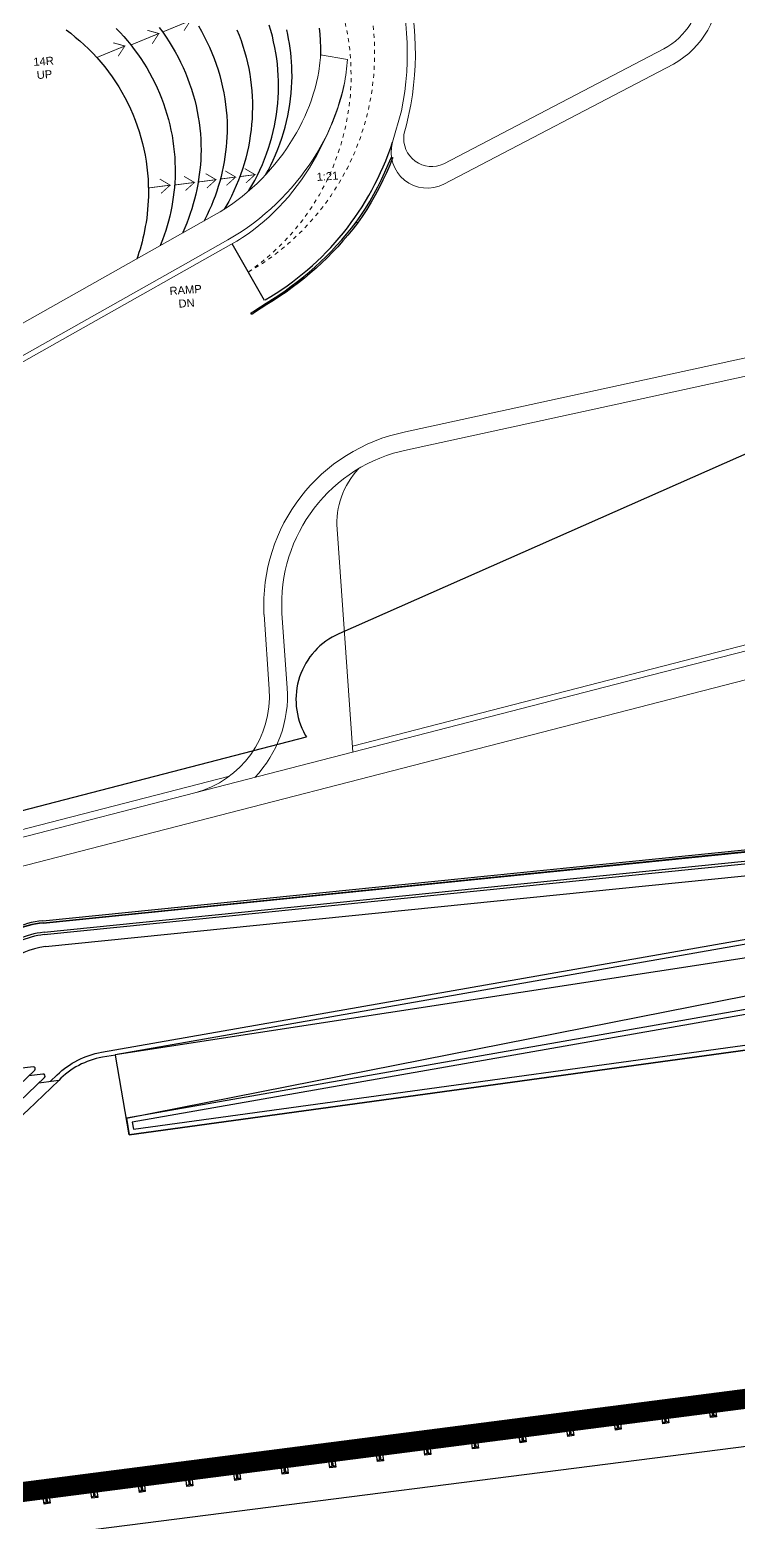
# Model space of a CAD drawing. Header units: millimetres. Extents: x 50357 to 985146, y 723188 to 1803594.
# Drawn here: x 832291.76 to 832309.47, y 817925.44 to 817962.75 of the extents above; entities that cross this region are included whole.
import ezdxf
from ezdxf.xclip import XClip

# ---------------------------------------------------------------- set-up
doc = ezdxf.new("R2010")
doc.units = ezdxf.units.MM
doc.header["$LTSCALE"] = 3
doc.header["$MEASUREMENT"] = 0
for name, pattern in [('3A35X-LWK-LAN-DWG-1001-P00-L000-WS3-XLAN$0$HIDDEN', [0.375, 0.25, -0.125]), ('DIVIDE', [1.25, 0.5, -0.25, 0, -0.25, 0, -0.25]), ('PHANTOM2', [1.25, 0.625, -0.125, 0.125, -0.125, 0.125, -0.125]), ('x-baseplan$0$DGN Style 2', [1.94727e-06, 0, -1.94727e-06]), ('x-boundary$0$DGN Style 4', [76.563414, 38.257796, -19.128898, 0.047822, -19.128898])]:
    doc.linetypes.add(name, pattern=pattern)
for name, color, linetype in [('00_Xref', 7, 'Continuous'), ('LWK-GA_WALL', 8, 'Continuous'), ('LWK-L_TXT', 8, 'Continuous'), ('LWK-MA_PAVING BANDING', 8, 'Continuous'), ('LWK-PROMENADE BALLUSTRADE', 8, 'Continuous'), ('UAJ-00XREF', 7, 'Continuous'), ('UAJ-90.5LAND', 8, 'Continuous')]:
    doc.layers.add(name, color=color, linetype=linetype)
for name, color, linetype, lineweight in [('UAJ-00ANNO', 7, 'Continuous', 5), ('UAJ-08META', 8, 'Continuous', 9), ('UAJ-34RAIL-a', 1, 'Continuous', 13)]:
    doc.layers.add(name, color=color, linetype=linetype, lineweight=lineweight)
doc.layers.add('x-baseplan$0$AR-ROAD_AR_BS_MI_', color=7, linetype='Continuous', true_color=0x6d6d6d)
doc.layers.add('x-boundary$0$AR-SIMS_BL_', color=7, linetype='x-boundary$0$DGN Style 4', true_color=0xff0505)
doc.styles.add('LWK TITLE - ARIAL', font='arial.ttf')
pattern_1 = [(315, (-2836.0025, 3466.4423), (1.767767, 1.767767), []), (45, (-2836.0025, 3466.4423), (-1.767767, 1.767767), [])]

# ---------------------------------------------------------------- blocks, each defined once
blk = doc.blocks.new('x-baseplan')
at = {"layer": 'x-baseplan$0$AR-ROAD_AR_BS_MI_', "linetype": 'x-baseplan$0$DGN Style 2', "lineweight": 0, "flags": 128}
blk.add_lwpolyline([(834687.683, 817936.854), (834552.251, 817919.489)], dxfattribs=at)
blk = doc.blocks.new('PROMENADE BALLUSTRADE')
at = {"layer": 'LWK-PROMENADE BALLUSTRADE'}
h = blk.add_hatch(dxfattribs=at)
h.set_pattern_fill('_USER', color=8, scale=2.5, angle=-45, double=1, pattern_type=0)
h.set_pattern_definition(pattern_1)
edge = h.paths.add_edge_path()
edge.add_line((-17, 43), (-17, 187))
edge.add_arc((-8, 187), 9, 90, 180, ccw=False)
edge.add_line((-8, 196), (-8, 190))
edge.add_arc((-8, 187), 3, 90, 180)
edge.add_line((-11, 187), (-11, 43))
edge.add_arc((-8, 43), 3, 180, 270)
edge.add_line((-8, 40), (-8, 34))
edge.add_arc((-8, 43), 9, 180, 270, ccw=False)
h = blk.add_hatch(dxfattribs=at)
h.set_pattern_fill('_USER', color=8, scale=2.5, angle=-45, double=1, pattern_type=0)
h.set_pattern_definition(pattern_1)
edge = h.paths.add_edge_path()
edge.add_line((17, 43), (17, 187))
edge.add_arc((8, 187), 9, 0, 90)
edge.add_line((8, 196), (8, 190))
edge.add_arc((8, 187), 3, 0, 90, ccw=False)
edge.add_line((11, 187), (11, 43))
edge.add_arc((8, 43), 3, -90, 0, ccw=False)
edge.add_line((8, 40), (8, 34))
edge.add_arc((8, 43), 9, -90, 0)
blk.add_lwpolyline([(75, 230), (75, 0), (-75, 0), (-75, 230)], close=True, dxfattribs=at)
at = {"layer": 'LWK-PROMENADE BALLUSTRADE', "color": 8}
for points in [[(-32.5, 205), (-67.5, 205)], [(-32.5, 25), (-67.5, 25)], [(-50, 187.5), (-50, 222.5)], [(-50, 7.5), (-50, 42.5)], [(67.5, 205), (32.5, 205)], [(67.5, 25), (32.5, 25)], [(50, 187.5), (50, 222.5)], [(50, 7.5), (50, 42.5)]]:
    blk.add_lwpolyline(points, dxfattribs=at)
at = {"layer": 'LWK-PROMENADE BALLUSTRADE'}
for points in [[(-5, 43, -1), (-11, 43), (-11, 187, -1), (-5, 187)], [(11, 187, 1), (5, 187), (5, 43, 1), (11, 43)]]:
    blk.add_lwpolyline(points, format="xyb", close=True, dxfattribs=at)
at = {"layer": 'LWK-PROMENADE BALLUSTRADE', "color": 8}
for centre in [(-50, 205), (-50, 25), (50, 205), (50, 25)]:
    blk.add_circle(centre, 12.5, dxfattribs=at)
blk = doc.blocks.new('3A35X-MAGP-P-LD-00-0')
at = {"layer": 'LWK-GA_WALL', "ltscale": 0.5, "elevation": 4047}
blk.add_lwpolyline([(834647011, 817931894), (834636163, 817930508), (834621889, 817928712), (834608683, 817926959), (834590467, 817924721), (834569539, 817921947), (834552150, 817919745), (834551322, 817919445), (834529685, 817911079), (834518657, 817906847), (834506366, 817902183), (834496343, 817898357), (834485453, 817894209), (834473244, 817889480), (834460256, 817884558), (834451189, 817881116), (834434617, 817874777)], dxfattribs=at)
at = {"layer": 'LWK-GA_WALL', "lineweight": 30, "ltscale": 0.5, "elevation": 4047}
blk.add_lwpolyline([(834647049, 817931596), (834636200, 817930210), (834621928, 817928414), (834608721, 817926661), (834590505, 817924424), (834569578, 817921650), (834552220, 817919452), (834551427, 817919164), (834529793, 817910799), (834518764, 817906567), (834506473, 817901903), (834496450, 817898077), (834485560, 817893929), (834473351, 817889200), (834460362, 817884277), (834451296, 817880835), (834434724, 817874497)], dxfattribs=at)
at = {"layer": 'LWK-GA_WALL', "lineweight": 30, "ltscale": 0.5}
blk.add_lwpolyline([(834651432, 817931120), (834575926, 817921450)], dxfattribs=at)
at = {"layer": 'LWK-MA_PAVING BANDING', "ltscale": 0.5}
for p, q in [((834604588, 817940457, 0), (834643798, 817944444, 0)), ((834643624, 817943700, 0), (834606395, 817937151, 0))]:
    blk.add_line(p, q, dxfattribs=at)
at = {"layer": 'LWK-MA_PAVING BANDING', "ltscale": 0.5, "elevation": 0}
blk.add_lwpolyline([(834634789, 817951233), (834630495, 817954351, 0.267258), (834627717, 817954646), (834611980, 817947682, 0.443097), (834611141, 817945151), (834611168, 817945102)], format="xyb", dxfattribs=at)
at = {"layer": 'LWK-MA_PAVING BANDING', "ltscale": 0.5}
blk.add_lwpolyline([(834598214, 817941740), (834611168, 817945102)], dxfattribs=at)
at = {"layer": 'LWK-MA_PAVING BANDING', "ltscale": 0.5, "elevation": 0, "flags": 128}
blk.add_lwpolyline([(834647500, 817940768), (834606746, 817935156), (834606396, 817937149), (834606072, 817937094, 0.157628), (834604979, 817936514), (834604215, 817935777, -0.176318), (834600278, 817934024), (834579253, 817932554), (834543070, 817930025)], format="xyb", dxfattribs=at)
at = {"layer": 'LWK-MA_PAVING BANDING', "ltscale": 0.5}
blk.add_arc((834604821, 817938168, 0), 2300, 95.8062, 133.9979, dxfattribs=at)
at = {"layer": 'UAJ-00ANNO', "color": 8, "linetype": '3A35X-LWK-LAN-DWG-1001-P00-L000-WS3-XLAN$0$HIDDEN', "ltscale": 6, "extrusion": (-3.58631e-09, -2.49837e-10, 1), "elevation": 0}
blk.add_lwpolyline([(834588183, 817989552), (834590558, 817979007, 0.24741), (834593026, 817975750), (834609235, 817966843, -0.55349), (834609712, 817956722, 0.567711), (834609903, 817967500), (834593409, 817976452, -0.221573), (834591445, 817979163), (834589759, 817989846)], format="xyb", dxfattribs=at)
at = {"layer": 'UAJ-08META', "color": 2}
for p, q in [((834630028, 817956306), (834613640, 817952729)), ((834630127, 817955871), (834613694, 817952283)), ((834610108, 817948161), (834610239, 817946298)), ((834610557, 817948192), (834610688, 817946330))]:
    blk.add_line(p, q, dxfattribs=at)
at = {"layer": 'UAJ-08META', "color": 1}
blk.add_line((834592879, 817939899, 0), (834609246, 817944122, 0), dxfattribs=at)
at = {"layer": 'UAJ-08META', "color": 2}
blk.add_lwpolyline([(834591812, 817938706), (834630749, 817948752)], dxfattribs=at)
blk.add_polyline3d([(834591637, 817939384, 12101), (834591817, 817939430, 12101), (834592166, 817939520, 12101), (834592865, 817939701, 12101), (834619433, 817946555, 12101), (834625026, 817947998, 12101), (834627823, 817948719, 12101), (834629221, 817949080, 12101), (834629920, 817949260, 12101), (834630270, 817949351, 12101), (834630445, 817949396, 12101), (834630568, 817949428, 12101)], dxfattribs=at)
for centre, radius, start, end in [((834614517, 817948401), 4416, 101.4476, 183.1229), ((834614487, 817948426), 3938, 101.6243, 183.4001), ((834607744, 817946126), 2951, 316.4117, 3.9644), ((834607746, 817946122), 2500, 284.7762, 4.0436)]:
    blk.add_arc(centre, radius, start, end, dxfattribs=at)
at = {"layer": 'UAJ-34RAIL-a'}
for p, q in [((834612329, 817944722), (834611935, 817950298)), ((834612319, 817944873), (834630503, 817949565))]:
    blk.add_line(p, q, dxfattribs=at)
for points in [[(834613316, 817959967, 0.659157), (834614602, 817958925), (834620343, 817961925, 0.60163), (834620239, 817965901), (834612554, 817970080, 0.88588), (834611105, 817967708, -0.275949), (834613538, 817960752), (834613316, 817959967, 89.854032)], [(834612435, 817969913, 0.852921), (834611198, 817967892, -0.270135), (834613774, 817960908), (834613667, 817960406), (834613602, 817960161, 0.599326), (834614599, 817959432), (834620097, 817962303, 0.572536), (834620200, 817965406), (834612552, 817969858)]]:
    blk.add_lwpolyline(points, format="xyb", close=True, dxfattribs=at)
for points in [[(834611517, 817962157), (834611513, 817962088), (834611507, 817962016), (834611500, 817961949), (834611491, 817961876), (834611482, 817961808), (834611470, 817961734), (834611446, 817961601), (834611415, 817961460), (834611379, 817961320), (834611335, 817961170), (834611288, 817961029), (834611237, 817960889), (834611181, 817960750), (834611121, 817960611), (834611056, 817960474), (834610986, 817960337), (834610912, 817960202), (834610833, 817960067), (834610750, 817959935), (834610662, 817959802), (834610570, 817959672), (834610473, 817959544), (834610372, 817959418), (834610267, 817959294), (834610158, 817959173), (834610045, 817959054), (834609928, 817958939), (834609808, 817958826), (834609683, 817958717), (834609555, 817958611), (834609423, 817958509), (834609287, 817958411), (834609148, 817958317), (834609005, 817958227), (834608859, 817958141)], [(834609203, 817957531), (834609369, 817957629), (834609531, 817957731), (834609688, 817957837), (834609841, 817957948), (834609990, 817958064), (834610135, 817958183), (834610275, 817958305), (834610411, 817958432), (834610542, 817958561), (834610668, 817958693), (834610790, 817958829), (834610907, 817958967), (834611020, 817959108), (834611127, 817959251), (834611230, 817959396), (834611328, 817959543), (834611421, 817959692), (834611510, 817959842), (834611593, 817959994), (834611671, 817960148), (834611744, 817960302), (834611811, 817960458), (834611874, 817960614), (834611931, 817960771), (834611983, 817960929), (834612029, 817961087), (834612069, 817961246), (834612104, 817961405), (834612120, 817961484), (834612134, 817961563), (834612146, 817961642), (834612157, 817961722), (834612166, 817961801), (834612174, 817961880), (834612181, 817961959), (834612186, 817962038)], [(834612186, 817962038), (834611517, 817962157)], [(834612120, 817961485), (834612099, 817961390), (834612053, 817961205), (834612001, 817961022), (834611945, 817960840), (834611884, 817960661), (834611818, 817960484), (834611747, 817960310), (834611673, 817960139), (834611594, 817959970), (834611511, 817959804), (834611423, 817959642), (834611332, 817959483), (834611238, 817959327), (834611139, 817959175), (834611037, 817959027), (834610932, 817958883), (834610824, 817958743), (834610712, 817958607), (834610597, 817958475), (834610478, 817958348), (834610357, 817958225), (834610233, 817958106), (834610106, 817957992), (834609975, 817957883), (834609842, 817957779), (834609705, 817957679), (834609565, 817957585), (834609494, 817957539), (834609422, 817957495), (834609349, 817957452), (834609276, 817957410)], [(834587956, 817946342), (834608859, 817958141)], [(834588841, 817946038), (834608140, 817956931), (834609203, 817957531)], [(834609276, 817957410), (834587121, 817944903)]]:
    blk.add_lwpolyline(points, dxfattribs=at)
at = {"layer": 'UAJ-34RAIL-a', "lineweight": -3}
for points in [[(834612406, 817957968), (834612524, 817958138), (834612638, 817958311), (834612746, 817958488), (834612850, 817958668), (834612948, 817958851), (834613041, 817959036), (834613128, 817959224), (834613210, 817959414)], [(834613247, 817959399), (834613165, 817959207), (834613077, 817959018), (834612983, 817958832), (834612884, 817958648), (834612780, 817958467), (834612671, 817958289), (834612557, 817958115), (834612438, 817957944)], [(834613210, 817959414), (834613287, 817959599)], [(834613302, 817959531), (834613247, 817959399)], [(834613287, 817959599), (834613287, 817959599), (834613287, 817959599), (834613287, 817959599), (834613287, 817959599), (834613287, 817959599), (834613287, 817959599), (834613287, 817959599), (834613288, 817959598), (834613291, 817959597)], [(834613291, 817959597), (834613324, 817959583), (834613324, 817959583)], [(834613324, 817959583), (834613302, 817959531)], [(834610156, 817955947), (834610317, 817956046), (834610476, 817956149), (834610633, 817956257), (834610787, 817956368), (834610939, 817956483), (834611088, 817956601), (834611234, 817956723), (834611378, 817956849), (834611518, 817956978), (834611655, 817957111), (834611789, 817957246), (834611920, 817957385), (834612047, 817957527), (834612170, 817957671), (834612290, 817957818), (834612406, 817957968)], [(834612438, 817957944), (834612321, 817957793), (834612201, 817957646), (834612077, 817957501), (834611950, 817957358), (834611818, 817957219), (834611684, 817957083), (834611546, 817956950), (834611405, 817956820), (834611261, 817956694), (834611114, 817956571), (834610964, 817956451), (834610811, 817956336), (834610656, 817956224), (834610499, 817956116), (834610339, 817956013), (834610177, 817955913)], [(834612438, 817957944), (834612438, 817957944), (834612406, 817957968), (834612406, 817957968)], [(834609811, 817955671), (834609810, 817955671), (834609810, 817955671), (834609809, 817955670), (834609809, 817955670), (834609808, 817955670), (834609807, 817955670), (834609807, 817955669), (834609806, 817955669), (834609806, 817955669), (834609805, 817955669), (834609804, 817955669), (834609804, 817955668), (834609803, 817955668), (834609803, 817955668), (834609802, 817955668), (834609801, 817955668), (834609801, 817955668), (834609800, 817955668), (834609800, 817955668), (834609800, 817955668), (834609799, 817955668), (834609799, 817955668), (834609798, 817955668), (834609798, 817955668), (834609797, 817955668), (834609797, 817955668), (834609796, 817955668), (834609796, 817955669), (834609795, 817955669), (834609795, 817955669), (834609794, 817955669), (834609794, 817955669), (834609793, 817955669), (834609793, 817955669), (834609792, 817955670), (834609792, 817955670), (834609792, 817955670), (834609791, 817955670), (834609791, 817955670), (834609790, 817955671), (834609790, 817955671), (834609789, 817955671), (834609789, 817955671), (834609788, 817955672), (834609788, 817955672), (834609788, 817955672), (834609787, 817955673), (834609787, 817955673), (834609786, 817955673), (834609786, 817955674), (834609786, 817955674), (834609785, 817955674), (834609785, 817955675), (834609785, 817955675), (834609784, 817955676), (834609784, 817955676), (834609784, 817955676), (834609783, 817955677), (834609783, 817955677), (834609783, 817955678), (834609783, 817955678), (834609782, 817955679), (834609782, 817955679), (834609782, 817955679), (834609782, 817955680), (834609781, 817955680), (834609781, 817955681), (834609781, 817955681), (834609781, 817955682), (834609781, 817955682), (834609781, 817955683), (834609781, 817955683), (834609780, 817955684), (834609780, 817955684), (834609780, 817955684), (834609780, 817955685), (834609780, 817955685), (834609780, 817955686), (834609780, 817955686), (834609780, 817955687), (834609780, 817955687), (834609780, 817955688), (834609780, 817955689), (834609780, 817955689), (834609780, 817955690), (834609780, 817955690), (834609780, 817955691), (834609780, 817955692), (834609780, 817955692), (834609781, 817955693), (834609781, 817955694), (834609781, 817955694), (834609781, 817955695), (834609781, 817955695), (834609782, 817955696), (834609782, 817955697), (834609782, 817955697), (834609782, 817955698), (834609783, 817955698), (834609783, 817955699), (834609784, 817955700), (834609784, 817955700), (834609784, 817955701), (834609785, 817955701), (834609785, 817955702), (834609786, 817955702), (834609786, 817955703), (834609787, 817955703), (834609787, 817955704), (834609788, 817955704), (834609788, 817955704), (834609789, 817955705)], [(834609789, 817955705), (834609789, 817955705), (834609789, 817955705), (834609789, 817955705), (834609789, 817955705), (834609789, 817955705), (834609790, 817955706), (834609792, 817955707), (834609795, 817955709), (834609798, 817955711), (834609803, 817955714), (834609808, 817955717), (834609865, 817955755), (834609872, 817955760)], [(834609894, 817955726), (834609835, 817955688), (834609830, 817955684), (834609820, 817955678), (834609817, 817955675), (834609814, 817955674), (834609811, 817955672), (834609811, 817955671), (834609811, 817955671)], [(834609872, 817955760), (834610156, 817955947)], [(834610177, 817955913), (834609894, 817955726)], [(834610177, 817955913), (834610177, 817955913), (834610156, 817955947), (834610156, 817955947)]]:
    blk.add_lwpolyline(points, dxfattribs=at)
at = {"layer": 'UAJ-34RAIL-a'}
blk.add_arc((834613930, 817950439), 2000, 137.0779, 184.0248, dxfattribs=at)
at = {"layer": 'UAJ-90.5LAND', "ltscale": 0.5}
for p, q in [((834604583, 817940506, 0), (834643839, 817944498, 0)), ((834604589, 817940447, 0), (834643789, 817944433, 0)), ((834604612, 817940218, 0), (834643600, 817944182, 0)), ((834604618, 817940158, 0), (834643550, 817944117, 0)), ((834604649, 817939860, 0), (834642202, 817943678, 0)), ((834643624, 817943700, 0), (834606395, 817937151, 0))]:
    blk.add_line(p, q, dxfattribs=at)
at = {"layer": 'UAJ-90.5LAND'}
for points in [[(834611477, 817962822), (834611494, 817962666), (834611506, 817962509), (834611514, 817962332), (834611516, 817962154), (834611515, 817962124)], [(834609721, 817958750), (834609727, 817958760), (834609801, 817958885), (834609872, 817959012), (834609939, 817959142), (834610002, 817959273), (834610062, 817959407), (834610117, 817959542), (834610169, 817959678), (834610216, 817959816), (834610260, 817959954), (834610299, 817960094), (834610334, 817960234), (834610365, 817960375), (834610392, 817960516), (834610414, 817960658), (834610433, 817960799), (834610447, 817960941), (834610458, 817961081), (834610464, 817961222), (834610466, 817961361), (834610465, 817961500), (834610460, 817961639), (834610450, 817961778), (834610437, 817961918), (834610420, 817962059), (834610398, 817962199), (834610373, 817962339), (834610343, 817962479), (834610310, 817962619), (834610272, 817962758), (834610230, 817962897)], [(834610146, 817959160), (834610203, 817959262), (834610270, 817959391), (834610334, 817959523), (834610394, 817959656), (834610450, 817959791), (834610501, 817959928), (834610549, 817960066), (834610593, 817960204), (834610632, 817960344), (834610668, 817960485), (834610699, 817960626), (834610726, 817960767), (834610749, 817960909), (834610767, 817961050), (834610782, 817961192), (834610793, 817961333), (834610799, 817961473), (834610802, 817961613), (834610800, 817961752), (834610796, 817961865), (834610790, 817961978), (834610781, 817962092), (834610769, 817962206), (834610754, 817962321), (834610737, 817962435), (834610717, 817962549), (834610695, 817962664), (834610669, 817962778)], [(834609425, 817962779), (834609479, 817962644), (834609529, 817962508), (834609575, 817962370), (834609617, 817962232), (834609655, 817962092), (834609689, 817961953), (834609719, 817961813), (834609744, 817961672), (834609765, 817961532), (834609783, 817961392), (834609796, 817961252), (834609805, 817961112), (834609811, 817960974), (834609812, 817960835), (834609810, 817960696), (834609803, 817960556), (834609793, 817960415), (834609779, 817960274), (834609760, 817960133), (834609738, 817959992), (834609711, 817959851), (834609680, 817959710), (834609645, 817959570), (834609606, 817959431), (834609563, 817959292), (834609516, 817959155), (834609464, 817959018), (834609409, 817958884), (834609350, 817958751), (834609287, 817958619), (834609220, 817958490), (834609149, 817958363), (834609107, 817958291)], [(834608460, 817962878), (834608536, 817962746), (834608608, 817962613), (834608676, 817962478), (834608740, 817962341), (834608800, 817962202), (834608855, 817962061), (834608906, 817961920), (834608953, 817961777), (834608996, 817961634), (834609034, 817961490), (834609067, 817961346), (834609097, 817961201), (834609121, 817961056), (834609142, 817960912), (834609158, 817960768), (834609170, 817960624), (834609178, 817960481), (834609182, 817960339), (834609180, 817960217), (834609175, 817960095), (834609168, 817959972), (834609157, 817959849), (834609143, 817959726), (834609127, 817959602), (834609107, 817959479), (834609084, 817959355), (834609058, 817959232), (834609029, 817959109), (834608996, 817958986), (834608961, 817958864), (834608922, 817958742), (834608880, 817958621), (834608835, 817958501), (834608787, 817958383), (834608736, 817958265), (834608682, 817958149), (834608625, 817958034), (834608606, 817957998)], [(834607482, 817962832), (834607569, 817962716), (834607652, 817962597), (834607733, 817962475), (834607809, 817962351), (834607883, 817962225), (834607952, 817962097), (834608018, 817961966), (834608080, 817961834), (834608138, 817961701), (834608192, 817961566), (834608242, 817961430), (834608289, 817961292), (834608331, 817961154), (834608369, 817961015), (834608403, 817960876), (834608432, 817960736), (834608458, 817960597), (834608480, 817960457), (834608498, 817960317), (834608511, 817960178), (834608521, 817960040), (834608527, 817959902), (834608529, 817959765), (834608526, 817959644), (834608520, 817959523), (834608512, 817959401), (834608500, 817959279), (834608486, 817959157), (834608468, 817959034), (834608448, 817958912), (834608424, 817958789), (834608397, 817958667), (834608367, 817958545), (834608334, 817958424), (834608298, 817958303), (834608259, 817958183), (834608216, 817958063), (834608171, 817957945), (834608123, 817957827), (834608071, 817957711), (834608062, 817957691)], [(834605152, 817962775), (834605269, 817962688), (834605384, 817962596), (834605497, 817962501), (834605607, 817962401), (834605716, 817962298), (834605821, 817962192), (834605924, 817962081), (834606024, 817961967), (834606121, 817961850), (834606214, 817961729), (834606304, 817961605), (834606390, 817961478), (834606473, 817961349), (834606551, 817961216), (834606626, 817961082), (834606696, 817960944), (834606762, 817960805), (834606824, 817960664), (834606881, 817960521), (834606934, 817960377), (834606983, 817960231), (834607026, 817960085), (834607065, 817959937), (834607100, 817959789), (834607130, 817959640), (834607155, 817959492), (834607176, 817959343), (834607192, 817959194), (834607203, 817959046), (834607210, 817958898), (834607213, 817958752), (834607212, 817958606), (834607208, 817958500), (834607202, 817958393), (834607194, 817958286), (834607183, 817958179), (834607170, 817958072), (834607154, 817957964), (834607136, 817957857), (834607116, 817957749)], [(834606405, 817962808), (834606501, 817962710), (834606594, 817962609), (834606685, 817962504), (834606773, 817962397), (834606859, 817962287), (834606942, 817962175), (834607021, 817962060), (834607098, 817961943), (834607172, 817961823), (834607242, 817961702), (834607309, 817961578), (834607372, 817961453), (834607432, 817961326), (834607488, 817961197), (834607541, 817961067), (834607589, 817960936), (834607634, 817960804), (834607676, 817960671), (834607713, 817960537), (834607747, 817960403), (834607777, 817960268), (834607803, 817960133), (834607825, 817959998), (834607844, 817959863), (834607859, 817959729), (834607870, 817959594), (834607877, 817959460), (834607881, 817959327), (834607881, 817959195), (834607878, 817959076), (834607872, 817958957), (834607862, 817958838), (834607850, 817958718), (834607835, 817958597), (834607817, 817958477), (834607796, 817958357), (834607772, 817958236), (834607745, 817958116), (834607715, 817957997), (834607682, 817957877), (834607646, 817957758), (834607606, 817957640), (834607564, 817957523), (834607519, 817957406), (834607507, 817957378)], [(834607116, 817957749), (834607097, 817957658), (834607076, 817957568), (834607054, 817957477), (834607030, 817957387), (834607004, 817957297), (834606976, 817957208), (834606947, 817957119), (834606921, 817957047)], [(834610113, 817956014), (834609311, 817957430)]]:
    blk.add_lwpolyline(points, dxfattribs=at)
at = {"layer": 'UAJ-90.5LAND', "const_width": 20}
for points in [[(834606773, 817962397), (834607473, 817962685), (834607184, 817962765), (834607473, 817962685), (834607307, 817962428)], [(834607565, 817962721), (834608265, 817963009), (834607976, 817963089), (834608265, 817963009), (834608099, 817962752)], [(834605921, 817962084), (834606621, 817962372), (834606332, 817962452), (834606621, 817962372), (834606455, 817962115)], [(834607212, 817958823), (834607756, 817958894), (834607498, 817959046), (834607756, 817958894), (834607530, 817958688)], [(834607867, 817958897), (834608363, 817958962), (834608105, 817959114), (834608363, 817958962), (834608137, 817958756)], [(834608458, 817958973), (834608903, 817959031), (834608644, 817959183), (834608903, 817959031), (834608676, 817958825)], [(834609012, 817959047), (834609394, 817959097), (834609135, 817959249), (834609394, 817959097), (834609167, 817958891)], [(834609498, 817959108), (834609879, 817959157), (834609621, 817959310), (834609879, 817959157), (834609653, 817958952)]]:
    blk.add_lwpolyline(points, dxfattribs=at)
at = {"layer": 'UAJ-90.5LAND', "elevation": 0}
for points in [[(834606050, 817937217), (834642219, 817943580)], [(834606673, 817935575), (834643762, 817942912), (834606395, 817937151)], [(834647066, 817942681), (834606673, 817935575), (834606746, 817935156), (834647500, 817940768)], [(834647075, 817942556), (834606817, 817935473), (834606849, 817935296), (834647368, 817940876)], [(834604943, 817936653), (834604770, 817936487)], [(834604979, 817936514), (834604479, 817936448)]]:
    blk.add_lwpolyline(points, dxfattribs=at)
for points in [[(834647500, 817940768), (834606746, 817935156), (834606396, 817937149), (834606072, 817937094, 0.157628), (834604979, 817936514), (834604215, 817935777, -0.176318), (834600278, 817934024), (834579253, 817932554), (834543070, 817930025)], [(834604943, 817936653, -0.149541), (834606050, 817937217, -0.149541)], [(834580470, 817933241), (834579839, 817932994, 0.858811), (834579861, 817932898), (834600257, 817934323, 0.176326), (834604007, 817935992), (834604624, 817936589, 0.722881), (834604583, 817936674), (834604234, 817936629)], [(834580750, 817933561), (834580120, 817933314, 0.858811), (834580141, 817933218), (834600236, 817934622, 0.176326), (834603798, 817936208), (834604379, 817936769, 0.722881), (834604338, 817936855), (834603989, 817936809)]]:
    blk.add_lwpolyline(points, format="xyb", dxfattribs=at)
at = {"layer": 'UAJ-90.5LAND'}
blk.add_arc((834606562, 817962167), 7103, 300.1925, 341.9545, dxfattribs=at)
at = {"layer": 'UAJ-90.5LAND', "ltscale": 0.5}
for radius in [2350, 2290, 2060, 2000, 1700]:
    blk.add_arc((834604821, 817938168, 0), radius, 95.8062, 133.9979, dxfattribs=at)
at = {"layer": 'LWK-PROMENADE BALLUSTRADE', "color": 2}
for p, rotation in [((834620134, 817928176, 4047), 187.5613642895165), ((834621324, 817928334, 4047), 187.5613642895165), ((834616565, 817927702, 4047), 187.5613642895165), ((834617755, 817927860, 4047), 187.5613642895165), ((834618945, 817928018, 4047), 187.5613642895165), ((834614186, 817927387, 4047), 187.5613642895165), ((834615376, 817927544, 4047), 187.5613642895165), ((834611807, 817927071, 4047), 187.5613642895165), ((834612997, 817927229, 4047), 187.5613642895165), ((834608238, 817926602, 4047), 187.0026537785533), ((834609428, 817926755, 4047), 187.5613642895165), ((834610618, 817926913, 4047), 187.5613642895165), ((834605856, 817926309, 4047), 187.0026537785533), ((834607047, 817926455, 4047), 187.0026537785533), ((834604665, 817926163, 4047), 187.0026537785533)]:
    blk.add_blockref('PROMENADE BALLUSTRADE', p, dxfattribs=dict(at, rotation=rotation))
at = {"layer": 'LWK-L_TXT', "char_height": 200, "attachment_point": 5, "style": 'LWK TITLE - ARIAL'}
for s, insert, rotation in [('\\pxqc;14R\\PUP', (834604601, 817961823, 4098), 3.9982), ('\\pxqc;\\P1:21', (834611678, 817959285, 0), 3.9982), ('\\pxqc;RAMP\\PDN', (834608156, 817956110, 0), 3.9989)]:
    blk.add_mtext(s, dxfattribs=dict(at, insert=insert, rotation=rotation))

msp = doc.modelspace()

# ---------------------------------------------------------------- linework, layer by layer
at = {"linetype": 'PHANTOM2', "ltscale": 60, "const_width": 0.25}
msp.add_lwpolyline([(832327.8978, 818055.6325), (832330.9916, 818011.4407), (832328.7478, 818011.2836), (832330.9935, 817979.1978), (832331.7657, 817967.859), (832333.2172, 817967.9604), (832335.7145, 817931.8786), (832334.3264, 817931.6033), (832239.8434, 817919.4891), (832197.2472, 817903.2275), (832181.244, 818132.2001)], dxfattribs=at)
at = {"layer": 'x-boundary$0$AR-SIMS_BL_', "linetype": 'DIVIDE', "ltscale": 100, "const_width": 0.5, "flags": 128}
msp.add_lwpolyline([(832733.8677, 817983.187), (832239.8277, 817919.53), (832111.5897, 817870.527), (832102.8647, 817865.696), (832071.0667, 817838.339), (832060.9327, 817828.353), (832043.9047, 817806.204), (832031.5907, 817785.985), (832027.0217, 817778.228), (832022.2117, 817763.541), (832017.1137, 817754.386), (832010.1317, 817751.133), (831944.2867, 817748.878), (831920.5817, 817748.661), (831890.3287, 817748.836), (831857.3377, 817749.703), (831793.2247, 817749.39), (831782.7147, 817750.288), (831768.4667, 817753.147), (831767.5387, 817754.682), (831763.1397, 817754.941), (831756.0777, 817749.278), (831747.1057, 817748.673), (831732.0137, 817752.193), (831700.5497, 817774.957, -0.0868696), (831642.5587, 817841.557), (831638.9727, 817849.526), (831637.5927, 817873.199), (831638.1037, 817999.932), (831638.7017, 818019.469), (831638.1897, 818024.558), (831638.1857, 818042.647), (831636.5817, 818071.095), (831637.9567, 818103.034, -0.0940633), (831663.1482, 818171.0835, -0.0902781), (831696.8787, 818209.372), (831697.3417, 818241.21, -0.0189096), (831698.8777, 818271.75), (831927.6277, 818271.919), (832016.4187, 818399.497), (832054.1647, 818373.349), (832043.4187, 818358.183), (832033.6477, 818343.554), (832028.4887, 818336.18), (832018.7477, 818321.969), (832027.9817, 818315.216), (832024.2167, 818309.828), (832016.1397, 818297.509), (832009.6507, 818288.942, -0.1752059), (832002.8297, 818286.336), (831993.9417, 818287.923, 0.2323257), (831980.8217, 818283.101, 0.1362325), (831973.5537, 818270.395), (831964.7687, 818250.389), (831958.5877, 818237.545), (831952.2467, 818226.052), (831940.2547, 818207.069), (831930.3427, 818191.422), (831917.6227, 818171.079), (831905.9867, 818151.816), (831901.8247, 818145.524), (831897.1537, 818137.723), (831863.4657, 818082.258), (831855.9057, 818069.588), (831847.0977, 818055.423, 0.2107846), (831845.5377, 818024.07, 0.1803051), (831862.8517, 818003.891, 0.1721578), (831887.3727, 817999.157, 0.1021896), (831901.0037, 818003.679), (831908.7767, 818008.735), (831924.1967, 818018.98), (831951.9687, 818037.348), (831984.6707, 818058.952), (831998.0117, 818067.872), (832040.1507, 818095.842, 0.0821189), (832048.1607, 818101.886, -0.0111337), (832057.6547, 818110.415), (832066.4007, 818118.816), (832071.2177, 818114.163), (832075.0527, 818117.774), (832082.3727, 818124.931), (832102.6847, 818144.448), (832110.8387, 818152.193), (832113.8157, 818152.175), (832115.9387, 818156.445, -0.6859753), (832121.4247, 818155.332, -0.0959867), (832121.3627, 818152.667), (832125.8727, 818169.874), (832147.2697, 818175.04, -0.2423535), (832132.2207, 818128.772), (832182.8127, 818132.308), (832180.0367, 818172.006), (832186.3537, 818180.933, 0.1039453), (832221.2897, 818164.791, 0.0281485), (832248.1107, 818159.716), (832258.4757, 818156.56, 0.0121811), (832267.7447, 818154.03, 0.0118169), (832277.2727, 818153.626, 0.018959), (832315.2027, 818154.46), (832318.1327, 818155.389), (832322.1467, 818155.668), (832325.1767, 818155.154, 0.0049787), (832335.1617, 818156.042), (832348.4387, 818157.365, -0.0231603), (832380.4749, 818159.0629), (832536.2257, 818160.097), (832540.8247, 818160.197), (832544.8747, 818160.663), (832548.8037, 818161.751, 0.0889442), (832555.8397, 818167.266, 0.0912828), (832560.3477, 818174.674, 0.0618581), (832561.6897, 818180.136), (832568.2817, 818180.535), (832592.3357, 818180.912, 0.0773406), (832596.7813, 818172.2777, 0.267473), (832607.6208, 818167.4601, 0.0363773), (832624.8358, 818170.543, 0.2494227), (832636.9877, 818181.612), (832653.7147, 818181.874), (832779.4037, 818189.748), (832807.2827, 818191.557), (832809.3927, 818186.835, 0.0736969), (832813.4987, 818181.809), (832894.8667, 818194.473), (832896.2917, 818185.317), (832909.6707, 818190.193), (832915.0797, 818191.158, 0.0490537), (832944.2797, 818199.396), (833024.6097, 818204.417, -0.0621863), (833024.1026, 818151.7194, 0.0557122), (833022.9411, 818100.1676), (833023.5867, 818092.916), (833026.8787, 818073.766), (833029.8137, 818056.387), (833033.6357, 818019.358), (832953.8737, 818008.057), (832858.3697, 817999.878), (832809.5267, 817993.58), (832809.6067, 817992.704), (832779.5267, 817988.807), (832767.8847, 817987.084), (832759.4597, 817986.218), (832733.9507, 817982.99)], format="xyb", close=True, dxfattribs=at)

# ---------------------------------------------------------------- block references
at = {"layer": '00_Xref'}
ref = msp.add_blockref('x-baseplan', (-2312.4073, 0), dxfattribs=at)
XClip(ref).set_block_clipping_path([(834202.4041511728, 818417.7787976695), (834906.6320897909, 818467.0097314055), (834956.0121295976, 817760.6488927432), (834251.7841909796, 817711.4179590071)])

# ---------------------------------------------------------------- next in the draw order: block references
at = {"layer": 'UAJ-00XREF', "ltscale": 0.5, "xscale": 0.0009999999999999998, "yscale": 0.0009999999999999998, "zscale": 0.0009999999999999998, "rotation": 359.9752874263863}
msp.add_blockref('3A35X-MAGP-P-LD-00-0', (-2665.2105, 360.0263, -0.0001), dxfattribs=at)

doc.saveas('drawing.dxf')
